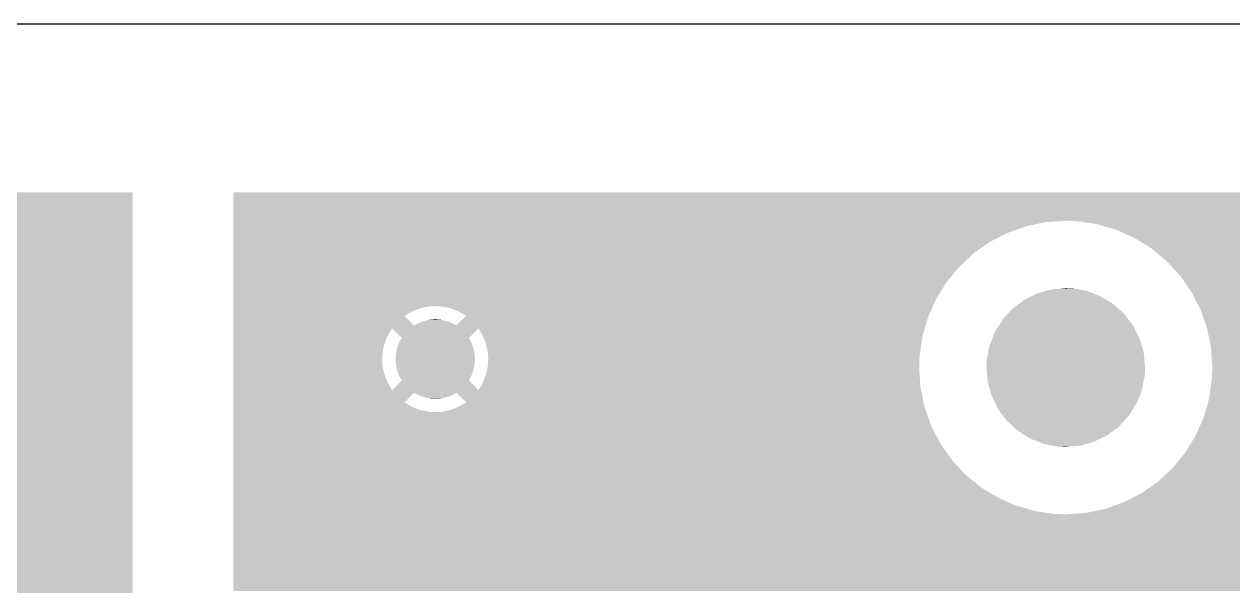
# Model space of a CAD drawing. Extents: x 295 to 953, y 10 to 290.
# Drawn here: x 656.18 to 674.44, y 261.46 to 270 of the extents above; entities that cross this region are included whole.
import ezdxf

# ---------------------------------------------------------------- set-up
doc = ezdxf.new("R2010")
doc.units = 0
doc.header["$LTSCALE"] = 5
doc.header["$MEASUREMENT"] = 0
doc.layers.add('FROMC1', color=7, linetype='CONTINUOUS')

msp = doc.modelspace()

# ---------------------------------------------------------------- linework, layer by layer
at = {"layer": 'FROMC1'}
msp.add_line((794.473, 270), (586.477, 270), dxfattribs=at)
msp.add_line((794.473, 270), (586.477, 270), dxfattribs=at)
for points in [[(640.93, 267.459), (640.93, 267.46), (657.821, 267.459), (657.82, 267.46)], [(640.93, 265.763), (640.93, 267.459), (657.821, 265.763), (657.821, 267.459)], [(659.345, 267.459), (659.345, 267.46), (716.712, 267.459), (716.712, 267.46)], [(659.345, 267.272), (659.345, 267.459), (716.614, 267.272), (716.713, 267.459)], [(659.345, 267.459), (659.345, 267.459), (716.713, 267.459), (716.712, 267.459)], [(659.345, 267.069), (659.345, 267.272), (716.552, 267.069), (716.614, 267.272)], [(659.345, 267.033), (659.345, 267.069), (716.548, 267.033), (716.552, 267.069)], [(659.345, 267.013), (659.345, 267.033), (671.618, 267.013), (671.918, 267.033)], [(659.345, 266.952), (659.345, 267.013), (671.325, 266.952), (671.618, 267.013)], [(659.345, 266.852), (659.345, 266.952), (671.042, 266.852), (671.325, 266.952)], [(672.096, 267.026), (671.918, 267.033), (697.212, 267.026), (697.318, 267.033)], [(672.184, 267.013), (672.096, 267.026), (697.018, 267.013), (697.212, 267.026)], [(672.392, 266.981), (672.184, 267.013), (696.867, 266.981), (697.018, 267.013)], [(672.493, 266.952), (672.392, 266.981), (696.725, 266.952), (696.867, 266.981)], [(672.68, 266.897), (672.493, 266.952), (696.57, 266.897), (696.725, 266.952)], [(659.345, 266.716), (659.345, 266.852), (670.775, 266.716), (671.042, 266.852)], [(672.781, 266.852), (672.68, 266.897), (696.442, 266.852), (696.57, 266.897)], [(672.954, 266.775), (672.781, 266.852), (696.292, 266.775), (696.442, 266.852)], [(673.051, 266.716), (672.954, 266.775), (696.175, 266.716), (696.292, 266.775)], [(659.345, 266.544), (659.345, 266.716), (670.529, 266.544), (670.775, 266.716)], [(673.209, 266.618), (673.051, 266.716), (696.035, 266.618), (696.175, 266.716)], [(673.298, 266.544), (673.209, 266.618), (695.929, 266.544), (696.035, 266.618)], [(659.345, 266.34), (659.345, 266.544), (670.309, 266.34), (670.529, 266.544)], [(673.44, 266.427), (673.298, 266.544), (695.802, 266.427), (695.929, 266.544)], [(673.52, 266.34), (673.44, 266.427), (695.709, 266.34), (695.802, 266.427)], [(659.345, 266.109), (659.345, 266.34), (670.118, 266.109), (670.309, 266.34)], [(673.643, 266.206), (673.52, 266.34), (695.598, 266.206), (695.709, 266.34)], [(673.711, 266.109), (673.643, 266.206), (695.518, 266.109), (695.598, 266.206)], [(659.345, 265.854), (659.345, 266.109), (669.96, 265.854), (670.118, 266.109)], [(673.815, 265.96), (673.711, 266.109), (695.426, 265.96), (695.518, 266.109)], [(659.345, 265.745), (659.345, 265.854), (669.911, 265.745), (669.96, 265.854)], [(671.288, 265.838), (671.391, 265.889), (672.537, 265.838), (672.456, 265.889)], [(671.391, 265.889), (671.486, 265.936), (672.456, 265.889), (672.335, 265.936)], [(671.486, 265.936), (671.603, 265.97), (672.335, 265.936), (672.251, 265.97)], [(671.603, 265.97), (671.698, 265.997), (672.251, 265.97), (672.11, 265.997)], [(671.698, 265.997), (671.856, 266.011), (672.11, 265.997), (672.034, 266.011)], [(671.856, 266.011), (671.918, 266.017), (672.034, 266.011), (671.918, 266.017)], [(673.869, 265.854), (673.815, 265.96), (695.36, 265.854), (695.426, 265.96)], [(673.952, 265.694), (673.869, 265.854), (695.288, 265.694), (695.36, 265.854)], [(649.48, 265.762), (649.411, 265.763), (657.821, 265.762), (657.821, 265.763)], [(649.55, 265.758), (649.48, 265.762), (657.821, 265.758), (657.821, 265.762)], [(649.619, 265.749), (649.55, 265.758), (657.821, 265.749), (657.821, 265.758)], [(649.688, 265.737), (649.619, 265.749), (657.821, 265.737), (657.821, 265.749)], [(649.756, 265.72), (649.688, 265.737), (657.821, 265.72), (657.821, 265.737)], [(649.823, 265.7), (649.756, 265.72), (657.821, 265.7), (657.821, 265.72)], [(649.888, 265.675), (649.823, 265.7), (657.821, 265.675), (657.821, 265.7)], [(649.952, 265.647), (649.888, 265.675), (657.821, 265.647), (657.821, 265.675)], [(659.345, 265.742), (659.345, 265.745), (662.318, 265.742), (662.375, 265.745)], [(659.345, 265.734), (659.345, 265.742), (662.262, 265.734), (662.318, 265.742)], [(659.345, 265.723), (659.345, 265.734), (662.206, 265.723), (662.262, 265.734)], [(659.345, 265.708), (659.345, 265.723), (662.151, 265.708), (662.206, 265.723)], [(659.345, 265.689), (659.345, 265.708), (662.097, 265.689), (662.151, 265.708)], [(659.345, 265.666), (659.345, 265.689), (662.045, 265.666), (662.097, 265.689)], [(659.345, 265.639), (659.345, 265.666), (661.994, 265.639), (662.045, 265.666)], [(662.432, 265.744), (662.375, 265.745), (669.911, 265.744), (669.911, 265.745)], [(662.489, 265.739), (662.432, 265.744), (669.909, 265.739), (669.911, 265.744)], [(662.545, 265.73), (662.489, 265.739), (669.905, 265.73), (669.909, 265.739)], [(662.601, 265.718), (662.545, 265.73), (669.899, 265.718), (669.905, 265.73)], [(662.655, 265.701), (662.601, 265.718), (669.892, 265.701), (669.899, 265.718)], [(662.708, 265.68), (662.655, 265.701), (669.882, 265.68), (669.892, 265.701)], [(662.76, 265.656), (662.708, 265.68), (669.872, 265.656), (669.882, 265.68)], [(671.036, 265.623), (671.112, 265.706), (672.806, 265.623), (672.716, 265.706)], [(671.112, 265.706), (671.201, 265.772), (672.716, 265.706), (672.643, 265.772)], [(671.201, 265.772), (671.288, 265.838), (672.643, 265.772), (672.537, 265.838)], [(673.992, 265.58), (673.952, 265.694), (695.238, 265.58), (695.288, 265.694)], [(649.916, 265.326), (650.132, 265.542), (657.821, 265.326), (657.821, 265.542)], [(650.014, 265.616), (649.952, 265.647), (657.821, 265.616), (657.821, 265.647)], [(650.074, 265.58), (650.014, 265.616), (657.821, 265.58), (657.821, 265.616)], [(650.132, 265.542), (650.074, 265.58), (657.821, 265.542), (657.821, 265.58)], [(659.345, 265.609), (659.345, 265.639), (661.946, 265.609), (661.994, 265.639)], [(659.345, 265.596), (659.345, 265.609), (661.928, 265.596), (661.946, 265.609)], [(659.345, 265.452), (659.345, 265.596), (662.072, 265.452), (661.928, 265.596)], [(662.101, 265.469), (662.116, 265.476), (662.683, 265.469), (662.67, 265.476)], [(662.116, 265.476), (662.145, 265.491), (662.67, 265.476), (662.639, 265.491)], [(662.145, 265.491), (662.161, 265.497), (662.639, 265.491), (662.625, 265.497)], [(662.161, 265.497), (662.191, 265.51), (662.625, 265.497), (662.593, 265.51)], [(662.191, 265.51), (662.208, 265.515), (662.593, 265.51), (662.579, 265.515)], [(662.208, 265.515), (662.238, 265.524), (662.579, 265.515), (662.545, 265.524)], [(662.238, 265.524), (662.256, 265.528), (662.545, 265.524), (662.531, 265.528)], [(662.256, 265.528), (662.286, 265.535), (662.531, 265.528), (662.496, 265.535)], [(662.286, 265.535), (662.305, 265.538), (662.496, 265.535), (662.483, 265.538)], [(662.305, 265.538), (662.335, 265.542), (662.483, 265.538), (662.446, 265.542)], [(662.335, 265.542), (662.359, 265.543), (662.446, 265.542), (662.434, 265.543)], [(662.359, 265.543), (662.385, 265.544), (662.434, 265.543), (662.385, 265.544)], [(662.713, 265.452), (662.841, 265.58), (669.801, 265.452), (669.838, 265.58)], [(662.81, 265.628), (662.76, 265.656), (669.859, 265.628), (669.872, 265.656)], [(662.857, 265.596), (662.81, 265.628), (669.845, 265.596), (669.859, 265.628)], [(662.841, 265.58), (662.857, 265.596), (669.838, 265.58), (669.845, 265.596)], [(670.903, 265.447), (670.963, 265.543), (672.938, 265.447), (672.866, 265.543)], [(670.963, 265.543), (671.036, 265.623), (672.866, 265.543), (672.806, 265.623)], [(674.052, 265.411), (673.992, 265.58), (695.189, 265.411), (695.238, 265.58)], [(640.93, 265.258), (640.93, 265.326), (657.821, 265.258), (657.821, 265.326)], [(659.345, 265.41), (659.345, 265.452), (669.788, 265.41), (669.801, 265.452)], [(659.345, 265.452), (659.345, 265.452), (662.073, 265.452), (662.072, 265.452)], [(659.345, 265.362), (659.345, 265.41), (661.71, 265.362), (661.741, 265.41)], [(659.345, 265.312), (659.345, 265.362), (661.682, 265.312), (661.71, 265.362)], [(659.345, 265.261), (659.345, 265.312), (661.657, 265.261), (661.682, 265.312)], [(661.886, 265.265), (661.741, 265.41), (662.899, 265.265), (663.044, 265.41)], [(662.073, 265.452), (662.101, 265.469), (662.713, 265.452), (662.683, 265.469)], [(663.066, 265.377), (663.044, 265.41), (669.779, 265.377), (669.788, 265.41)], [(663.095, 265.328), (663.066, 265.377), (669.764, 265.328), (669.779, 265.377)], [(663.113, 265.293), (663.095, 265.328), (669.754, 265.293), (669.764, 265.328)], [(663.121, 265.277), (663.113, 265.293), (669.752, 265.277), (669.754, 265.293)], [(670.805, 265.25), (670.846, 265.356), (673.036, 265.25), (672.983, 265.356)], [(670.846, 265.356), (670.903, 265.447), (672.983, 265.356), (672.938, 265.447)], [(674.076, 265.293), (674.052, 265.411), (695.154, 265.293), (695.189, 265.411)], [(674.112, 265.117), (674.076, 265.293), (695.128, 265.117), (695.154, 265.293)], [(650.44, 265.223), (650.416, 265.258), (657.821, 265.223), (657.821, 265.258)], [(650.477, 265.164), (650.44, 265.223), (657.821, 265.164), (657.821, 265.223)], [(650.51, 265.102), (650.477, 265.164), (657.821, 265.102), (657.821, 265.164)], [(659.345, 265.208), (659.345, 265.261), (661.637, 265.208), (661.657, 265.261)], [(659.345, 265.153), (659.345, 265.208), (661.62, 265.153), (661.637, 265.208)], [(659.345, 265.098), (659.345, 265.153), (661.607, 265.098), (661.62, 265.153)], [(661.812, 265.092), (661.823, 265.131), (662.974, 265.092), (662.962, 265.131)], [(661.823, 265.131), (661.826, 265.139), (662.962, 265.131), (662.96, 265.139)], [(661.826, 265.139), (661.84, 265.178), (662.96, 265.139), (662.945, 265.178)], [(661.84, 265.178), (661.844, 265.185), (662.945, 265.178), (662.942, 265.185)], [(661.844, 265.185), (661.861, 265.222), (662.942, 265.185), (662.924, 265.222)], [(661.861, 265.222), (661.865, 265.229), (662.924, 265.222), (662.92, 265.229)], [(661.865, 265.229), (661.886, 265.265), (662.92, 265.229), (662.899, 265.265)], [(663.142, 265.224), (663.121, 265.277), (669.744, 265.224), (669.752, 265.277)], [(663.16, 265.17), (663.142, 265.224), (669.736, 265.17), (669.744, 265.224)], [(663.174, 265.115), (663.16, 265.17), (669.728, 265.115), (669.736, 265.17)], [(663.185, 265.059), (663.174, 265.115), (669.719, 265.059), (669.728, 265.115)], [(670.744, 265.038), (670.766, 265.151), (673.096, 265.038), (673.064, 265.151)], [(670.766, 265.151), (670.805, 265.25), (673.064, 265.151), (673.036, 265.25)], [(674.12, 264.996), (674.112, 265.117), (695.11, 264.996), (695.128, 265.117)], [(650.539, 265.039), (650.51, 265.102), (657.821, 265.039), (657.821, 265.102)], [(650.565, 264.974), (650.539, 265.039), (657.821, 264.974), (657.821, 265.039)], [(650.587, 264.908), (650.565, 264.974), (657.821, 264.908), (657.821, 264.974)], [(659.345, 265.041), (659.345, 265.098), (661.598, 265.041), (661.607, 265.098)], [(659.345, 264.984), (659.345, 265.041), (661.593, 264.984), (661.598, 265.041)], [(659.345, 264.927), (659.345, 264.984), (661.593, 264.927), (661.593, 264.984)], [(659.345, 264.871), (659.345, 264.927), (661.596, 264.871), (661.593, 264.927)], [(661.793, 264.945), (661.795, 264.986), (662.992, 264.945), (662.99, 264.986)], [(661.795, 264.904), (661.793, 264.945), (662.991, 264.904), (662.992, 264.945)], [(661.795, 264.994), (661.8, 265.035), (662.99, 264.994), (662.985, 265.035)], [(661.795, 264.986), (661.795, 264.994), (662.99, 264.986), (662.99, 264.994)], [(661.8, 265.035), (661.802, 265.043), (662.985, 265.035), (662.984, 265.043)], [(661.802, 265.043), (661.809, 265.084), (662.984, 265.043), (662.975, 265.084)], [(661.809, 265.084), (661.812, 265.092), (662.975, 265.084), (662.974, 265.092)], [(663.191, 265.002), (663.185, 265.059), (669.711, 265.002), (669.719, 265.059)], [(663.191, 264.996), (663.191, 265.002), (669.71, 264.996), (669.711, 265.002)], [(663.193, 264.945), (663.191, 264.996), (669.708, 264.945), (669.71, 264.996)], [(663.192, 264.906), (663.193, 264.945), (669.706, 264.906), (669.708, 264.945)], [(670.719, 264.818), (670.724, 264.935), (673.116, 264.818), (673.106, 264.935)], [(670.724, 264.935), (670.744, 265.038), (673.106, 264.935), (673.096, 265.038)], [(674.132, 264.818), (674.12, 264.996), (695.103, 264.818), (695.11, 264.996)], [(650.605, 264.841), (650.587, 264.908), (657.821, 264.841), (657.821, 264.908)], [(650.619, 264.772), (650.605, 264.841), (657.821, 264.772), (657.821, 264.841)], [(650.629, 264.703), (650.619, 264.772), (657.821, 264.703), (657.821, 264.772)], [(659.345, 264.814), (659.345, 264.871), (661.603, 264.814), (661.596, 264.871)], [(659.345, 264.758), (659.345, 264.814), (661.615, 264.758), (661.603, 264.814)], [(659.345, 264.703), (659.345, 264.758), (661.63, 264.703), (661.615, 264.758)], [(661.795, 264.896), (661.795, 264.904), (662.99, 264.896), (662.991, 264.904)], [(661.8, 264.855), (661.795, 264.896), (662.985, 264.855), (662.99, 264.896)], [(661.801, 264.847), (661.8, 264.855), (662.984, 264.847), (662.985, 264.855)], [(661.81, 264.806), (661.801, 264.847), (662.976, 264.806), (662.984, 264.847)], [(661.811, 264.798), (661.81, 264.806), (662.974, 264.798), (662.976, 264.806)], [(661.823, 264.759), (661.811, 264.798), (662.962, 264.759), (662.974, 264.798)], [(661.825, 264.751), (661.823, 264.759), (662.959, 264.751), (662.962, 264.759)], [(661.84, 264.712), (661.825, 264.751), (662.945, 264.712), (662.959, 264.751)], [(663.165, 264.737), (663.178, 264.792), (669.708, 264.737), (669.704, 264.792)], [(663.178, 264.792), (663.182, 264.818), (669.704, 264.792), (669.703, 264.818)], [(663.182, 264.818), (663.187, 264.849), (669.703, 264.818), (669.704, 264.849)], [(663.187, 264.849), (663.192, 264.906), (669.704, 264.849), (669.706, 264.906)], [(670.729, 264.701), (670.719, 264.818), (673.111, 264.701), (673.116, 264.818)], [(674.125, 264.64), (674.132, 264.818), (695.115, 264.64), (695.103, 264.818)], [(650.635, 264.634), (650.629, 264.703), (657.821, 264.634), (657.821, 264.703)], [(650.637, 264.564), (650.635, 264.634), (657.821, 264.564), (657.821, 264.634)], [(650.637, 264.522), (650.637, 264.564), (657.821, 264.522), (657.821, 264.564)], [(659.345, 264.65), (659.345, 264.703), (661.649, 264.65), (661.63, 264.703)], [(659.345, 264.597), (659.345, 264.65), (661.672, 264.597), (661.649, 264.65)], [(659.345, 264.547), (659.345, 264.597), (661.699, 264.547), (661.672, 264.597)], [(661.741, 264.48), (661.886, 264.625), (663.044, 264.48), (662.899, 264.625)], [(661.843, 264.705), (661.84, 264.712), (662.942, 264.705), (662.945, 264.712)], [(661.861, 264.668), (661.843, 264.705), (662.924, 264.668), (662.942, 264.705)], [(661.865, 264.661), (661.861, 264.668), (662.92, 264.661), (662.924, 264.668)], [(661.886, 264.625), (661.865, 264.661), (662.899, 264.625), (662.92, 264.661)], [(663.075, 264.528), (663.103, 264.578), (669.722, 264.528), (669.719, 264.578)], [(663.103, 264.578), (663.128, 264.629), (669.719, 264.578), (669.715, 264.629)], [(663.128, 264.629), (663.148, 264.682), (669.715, 264.629), (669.712, 264.682)], [(663.148, 264.682), (663.165, 264.737), (669.712, 264.682), (669.708, 264.737)], [(670.739, 264.598), (670.729, 264.701), (673.091, 264.598), (673.111, 264.701)], [(670.771, 264.485), (670.739, 264.598), (673.069, 264.485), (673.091, 264.598)], [(674.107, 264.519), (674.125, 264.64), (695.123, 264.519), (695.115, 264.64)], [(650.611, 264.314), (650.624, 264.383), (657.821, 264.314), (657.821, 264.383)], [(650.624, 264.383), (650.632, 264.452), (657.821, 264.383), (657.821, 264.452)], [(650.632, 264.452), (650.637, 264.522), (657.821, 264.452), (657.821, 264.522)], [(659.345, 264.498), (659.345, 264.547), (661.729, 264.498), (661.699, 264.547)], [(659.345, 264.48), (659.345, 264.498), (661.741, 264.48), (661.729, 264.498)], [(659.345, 264.438), (659.345, 264.48), (669.74, 264.438), (669.731, 264.48)], [(659.345, 264.294), (659.345, 264.438), (661.928, 264.294), (662.072, 264.438)], [(659.345, 264.438), (659.345, 264.438), (662.072, 264.438), (662.073, 264.438)], [(662.102, 264.421), (662.073, 264.438), (662.684, 264.421), (662.713, 264.438)], [(662.115, 264.414), (662.102, 264.421), (662.669, 264.414), (662.684, 264.421)], [(662.146, 264.399), (662.115, 264.414), (662.64, 264.399), (662.669, 264.414)], [(662.16, 264.393), (662.146, 264.399), (662.624, 264.393), (662.64, 264.399)], [(662.192, 264.38), (662.16, 264.393), (662.594, 264.38), (662.624, 264.393)], [(662.206, 264.375), (662.192, 264.38), (662.577, 264.375), (662.594, 264.38)], [(662.857, 264.294), (662.713, 264.438), (669.769, 264.294), (669.74, 264.438)], [(663.044, 264.48), (663.069, 264.519), (669.731, 264.48), (669.723, 264.519)], [(663.069, 264.519), (663.075, 264.528), (669.723, 264.519), (669.722, 264.528)], [(670.799, 264.386), (670.771, 264.485), (673.031, 264.386), (673.069, 264.485)], [(670.852, 264.28), (670.799, 264.386), (672.989, 264.28), (673.031, 264.386)], [(674.081, 264.343), (674.107, 264.519), (695.159, 264.343), (695.123, 264.519)], [(650.574, 264.18), (650.595, 264.247), (657.821, 264.18), (657.821, 264.247)], [(650.595, 264.247), (650.611, 264.314), (657.821, 264.247), (657.821, 264.314)], [(659.345, 264.262), (659.345, 264.294), (661.976, 264.262), (661.928, 264.294)], [(659.345, 264.234), (659.345, 264.262), (662.025, 264.234), (661.976, 264.262)], [(659.345, 264.21), (659.345, 264.234), (662.077, 264.21), (662.025, 264.234)], [(659.345, 264.189), (659.345, 264.21), (662.13, 264.189), (662.077, 264.21)], [(662.24, 264.366), (662.206, 264.375), (662.547, 264.366), (662.577, 264.375)], [(662.254, 264.362), (662.24, 264.366), (662.529, 264.362), (662.547, 264.366)], [(662.289, 264.355), (662.254, 264.362), (662.499, 264.355), (662.529, 264.362)], [(662.302, 264.352), (662.289, 264.355), (662.48, 264.352), (662.499, 264.355)], [(662.339, 264.348), (662.302, 264.352), (662.45, 264.348), (662.48, 264.352)], [(662.351, 264.347), (662.339, 264.348), (662.426, 264.347), (662.45, 264.348)], [(662.4, 264.346), (662.351, 264.347), (662.4, 264.346), (662.426, 264.347)], [(662.634, 264.182), (662.688, 264.201), (669.799, 264.182), (669.792, 264.201)], [(662.688, 264.201), (662.74, 264.224), (669.792, 264.201), (669.784, 264.224)], [(662.74, 264.224), (662.742, 264.225), (669.784, 264.224), (669.783, 264.225)], [(662.742, 264.225), (662.791, 264.251), (669.783, 264.225), (669.778, 264.251)], [(662.791, 264.251), (662.839, 264.281), (669.778, 264.251), (669.772, 264.281)], [(662.839, 264.281), (662.857, 264.294), (669.772, 264.281), (669.769, 264.294)], [(670.897, 264.189), (670.852, 264.28), (672.932, 264.189), (672.989, 264.28)], [(673.997, 264.056), (674.047, 264.225), (695.243, 264.056), (695.183, 264.225)], [(674.047, 264.225), (674.081, 264.343), (695.183, 264.225), (695.159, 264.343)], [(650.49, 263.988), (650.522, 264.051), (657.821, 263.988), (657.821, 264.051)], [(650.522, 264.051), (650.55, 264.114), (657.821, 264.051), (657.821, 264.114)], [(650.55, 264.114), (650.574, 264.18), (657.821, 264.114), (657.821, 264.18)], [(659.345, 264.172), (659.345, 264.189), (662.184, 264.172), (662.13, 264.189)], [(659.345, 264.16), (659.345, 264.172), (662.24, 264.16), (662.184, 264.172)], [(659.345, 264.151), (659.345, 264.16), (662.296, 264.151), (662.24, 264.16)], [(659.345, 264.146), (659.345, 264.151), (662.353, 264.146), (662.296, 264.151)], [(659.345, 264.145), (659.345, 264.146), (662.41, 264.145), (662.353, 264.146)], [(659.345, 263.942), (659.345, 264.145), (669.883, 263.942), (669.812, 264.145)], [(662.41, 264.145), (662.467, 264.148), (669.812, 264.145), (669.811, 264.148)], [(662.467, 264.148), (662.524, 264.156), (669.811, 264.148), (669.808, 264.156)], [(662.524, 264.156), (662.579, 264.167), (669.808, 264.156), (669.804, 264.167)], [(662.579, 264.167), (662.634, 264.182), (669.804, 264.167), (669.799, 264.182)], [(670.969, 264.093), (670.897, 264.189), (672.872, 264.093), (672.932, 264.189)], [(671.03, 264.013), (670.969, 264.093), (672.799, 264.013), (672.872, 264.093)], [(673.947, 263.942), (673.997, 264.056), (695.283, 263.942), (695.243, 264.056)], [(646.609, 263.809), (646.581, 263.87), (657.821, 263.809), (657.821, 263.87)], [(650.416, 263.87), (650.455, 263.928), (657.821, 263.87), (657.821, 263.928)], [(650.455, 263.928), (650.49, 263.988), (657.821, 263.928), (657.821, 263.988)], [(659.345, 263.676), (659.345, 263.942), (670.02, 263.676), (669.883, 263.942)], [(671.12, 263.93), (671.03, 264.013), (672.723, 263.93), (672.799, 264.013)], [(671.192, 263.864), (671.12, 263.93), (672.635, 263.864), (672.723, 263.93)], [(671.298, 263.798), (671.192, 263.864), (672.547, 263.798), (672.635, 263.864)], [(673.875, 263.782), (673.947, 263.942), (695.366, 263.782), (695.283, 263.942)], [(646.612, 263.802), (646.609, 263.809), (657.821, 263.802), (657.821, 263.809)], [(650.132, 263.586), (649.916, 263.802), (657.821, 263.586), (657.821, 263.802)], [(659.345, 263.43), (659.345, 263.676), (670.192, 263.43), (670.02, 263.676)], [(671.379, 263.747), (671.298, 263.798), (672.445, 263.747), (672.547, 263.798)], [(671.5, 263.7), (671.379, 263.747), (672.349, 263.7), (672.445, 263.747)], [(671.584, 263.666), (671.5, 263.7), (672.232, 263.666), (672.349, 263.7)], [(671.725, 263.639), (671.584, 263.666), (672.137, 263.639), (672.232, 263.666)], [(673.717, 263.527), (673.809, 263.676), (695.524, 263.527), (695.42, 263.676)], [(673.809, 263.676), (673.875, 263.782), (695.42, 263.676), (695.366, 263.782)], [(649.875, 263.447), (649.939, 263.475), (657.821, 263.447), (657.821, 263.475)], [(649.939, 263.475), (650.002, 263.506), (657.821, 263.475), (657.821, 263.506)], [(650.002, 263.506), (650.062, 263.54), (657.821, 263.506), (657.821, 263.54)], [(650.062, 263.54), (650.121, 263.578), (657.821, 263.54), (657.821, 263.578)], [(650.121, 263.578), (650.132, 263.586), (657.821, 263.578), (657.821, 263.586)], [(671.801, 263.625), (671.725, 263.639), (671.979, 263.625), (672.137, 263.639)], [(671.918, 263.619), (671.801, 263.625), (671.918, 263.619), (671.979, 263.625)], [(673.637, 263.43), (673.717, 263.527), (695.592, 263.43), (695.524, 263.527)], [(646.753, 263.303), (646.743, 263.365), (657.821, 263.303), (657.821, 263.365)], [(646.763, 263.216), (646.753, 263.303), (657.821, 263.216), (657.821, 263.303)], [(649.466, 263.365), (649.536, 263.369), (657.821, 263.365), (657.821, 263.369)], [(649.536, 263.369), (649.605, 263.377), (657.821, 263.369), (657.821, 263.377)], [(649.605, 263.377), (649.674, 263.389), (657.821, 263.377), (657.821, 263.389)], [(649.674, 263.389), (649.742, 263.404), (657.821, 263.389), (657.821, 263.404)], [(649.742, 263.404), (649.809, 263.424), (657.821, 263.404), (657.821, 263.424)], [(649.809, 263.424), (649.875, 263.447), (657.821, 263.424), (657.821, 263.447)], [(659.345, 263.209), (659.345, 263.43), (670.395, 263.209), (670.192, 263.43)], [(673.433, 263.209), (673.526, 263.295), (695.795, 263.209), (695.716, 263.295)], [(673.526, 263.295), (673.637, 263.43), (695.716, 263.295), (695.592, 263.43)], [(646.77, 263.128), (646.763, 263.216), (657.821, 263.128), (657.821, 263.216)], [(646.772, 263.04), (646.77, 263.128), (657.821, 263.04), (657.821, 263.128)], [(659.345, 263.018), (659.345, 263.209), (670.626, 263.018), (670.395, 263.209)], [(673.306, 263.092), (673.433, 263.209), (695.937, 263.092), (695.795, 263.209)], [(646.765, 262.886), (646.77, 262.973), (657.821, 262.886), (657.821, 262.973)], [(646.77, 262.973), (646.772, 263.04), (657.821, 262.973), (657.821, 263.04)], [(659.345, 262.861), (659.345, 263.018), (670.881, 262.861), (670.626, 263.018)], [(672.943, 262.861), (673.06, 262.92), (696.281, 262.861), (696.184, 262.92)], [(673.06, 262.92), (673.2, 263.018), (696.184, 262.92), (696.026, 263.018)], [(673.2, 263.018), (673.306, 263.092), (696.026, 263.018), (695.937, 263.092)], [(646.743, 262.711), (646.756, 262.798), (657.821, 262.711), (657.821, 262.798)], [(646.756, 262.798), (646.765, 262.886), (657.821, 262.798), (657.821, 262.886)], [(659.345, 262.739), (659.345, 262.861), (671.155, 262.739), (670.881, 262.861)], [(659.345, 262.655), (659.345, 262.739), (671.443, 262.655), (671.155, 262.739)], [(672.51, 262.684), (672.665, 262.739), (696.742, 262.684), (696.555, 262.739)], [(672.665, 262.739), (672.793, 262.784), (696.555, 262.739), (696.454, 262.784)], [(672.793, 262.784), (672.943, 262.861), (696.454, 262.784), (696.281, 262.861)], [(646.705, 262.539), (646.726, 262.625), (657.821, 262.539), (657.821, 262.625)], [(646.726, 262.625), (646.743, 262.711), (657.821, 262.625), (657.821, 262.711)], [(659.345, 262.61), (659.345, 262.655), (671.739, 262.61), (671.443, 262.655)], [(659.345, 262.603), (659.345, 262.61), (671.918, 262.603), (671.739, 262.61)], [(659.345, 262.597), (659.345, 262.603), (774.536, 262.597), (774.516, 262.603)], [(659.345, 262.568), (659.345, 262.597), (774.746, 262.568), (774.536, 262.597)], [(659.345, 262.242), (659.345, 262.568), (779.868, 262.242), (779.868, 262.568)], [(659.345, 262.568), (659.345, 262.568), (774.788, 262.568), (774.746, 262.568)], [(671.918, 262.603), (672.023, 262.61), (697.318, 262.603), (697.139, 262.61)], [(672.023, 262.61), (672.217, 262.623), (697.139, 262.61), (697.052, 262.623)], [(672.217, 262.623), (672.368, 262.655), (697.052, 262.623), (696.843, 262.655)], [(672.368, 262.655), (672.51, 262.684), (696.843, 262.655), (696.742, 262.684)], [(646.618, 262.29), (646.651, 262.372), (657.821, 262.29), (657.821, 262.372)], [(646.651, 262.372), (646.68, 262.455), (657.821, 262.372), (657.821, 262.455)], [(646.68, 262.455), (646.705, 262.539), (657.821, 262.455), (657.821, 262.539)], [(646.579, 262.207), (646.581, 262.21), (657.821, 262.207), (657.821, 262.21)], [(646.581, 262.21), (646.618, 262.29), (657.821, 262.21), (657.821, 262.29)], [(649.48, 262.206), (649.411, 262.207), (657.821, 262.206), (657.821, 262.207)], [(649.55, 262.202), (649.48, 262.206), (657.821, 262.202), (657.821, 262.206)], [(649.619, 262.193), (649.55, 262.202), (657.821, 262.193), (657.821, 262.202)], [(649.688, 262.181), (649.619, 262.193), (657.821, 262.181), (657.821, 262.193)], [(659.345, 262.222), (659.345, 262.242), (776.482, 262.222), (776.693, 262.242)], [(659.345, 262.162), (659.345, 262.222), (776.278, 262.162), (776.482, 262.222)], [(649.756, 262.164), (649.688, 262.181), (657.821, 262.164), (657.821, 262.181)], [(649.823, 262.144), (649.756, 262.164), (657.821, 262.144), (657.821, 262.164)], [(649.888, 262.119), (649.823, 262.144), (657.821, 262.119), (657.821, 262.144)], [(649.952, 262.091), (649.888, 262.119), (657.821, 262.091), (657.821, 262.119)], [(650.014, 262.06), (649.952, 262.091), (657.821, 262.06), (657.821, 262.091)], [(650.074, 262.024), (650.014, 262.06), (657.821, 262.024), (657.821, 262.06)], [(650.132, 261.986), (650.074, 262.024), (657.821, 261.986), (657.821, 262.024)], [(659.345, 262.064), (659.345, 262.162), (776.09, 262.064), (776.278, 262.162)], [(659.345, 261.933), (659.345, 262.064), (775.924, 261.933), (776.09, 262.064)], [(649.916, 261.77), (650.132, 261.986), (657.821, 261.77), (657.821, 261.986)], [(659.345, 261.772), (659.345, 261.933), (775.786, 261.772), (775.924, 261.933)], [(645.558, 261.702), (645.49, 261.77), (657.821, 261.702), (657.821, 261.77)], [(650.44, 261.667), (650.416, 261.702), (657.821, 261.667), (657.821, 261.702)], [(650.477, 261.608), (650.44, 261.667), (657.821, 261.608), (657.821, 261.667)], [(659.345, 261.588), (659.345, 261.772), (775.682, 261.588), (775.786, 261.772)], [(650.51, 261.546), (650.477, 261.608), (657.821, 261.546), (657.821, 261.608)], [(650.539, 261.483), (650.51, 261.546), (657.821, 261.483), (657.821, 261.546)], [(650.565, 261.418), (650.539, 261.483), (657.821, 261.418), (657.821, 261.483)], [(659.345, 261.445), (659.345, 261.588), (775.634, 261.445), (775.682, 261.588)]]:
    msp.add_solid(points, dxfattribs=at)

doc.saveas('drawing.dxf')
